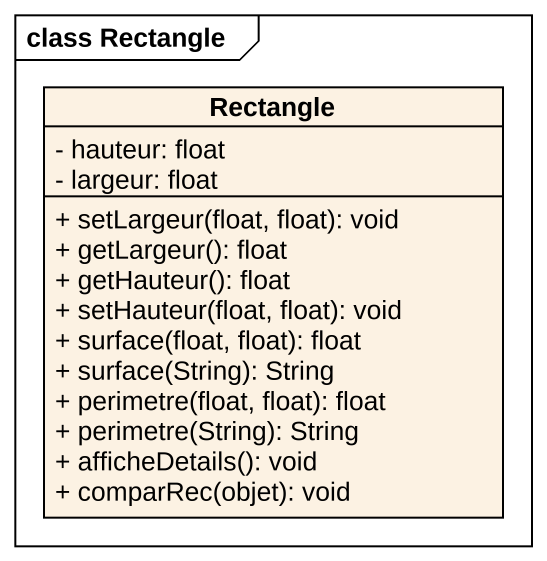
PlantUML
@startuml
mainframe class Rectangle
hide circle
hide empty members
skinparam classAttributeIconSize 0
class "Rectangle" as Rectangle_ {
  - hauteur: float
  - largeur: float
  + setLargeur(float, float): void
  + getLargeur(): float
  + getHauteur(): float
  + setHauteur(float, float): void
  + surface(float, float): float
  + surface(String): String
  + perimetre(float, float): float
  + perimetre(String): String
  + afficheDetails(): void
  + comparRec(objet): void
}
@enduml
